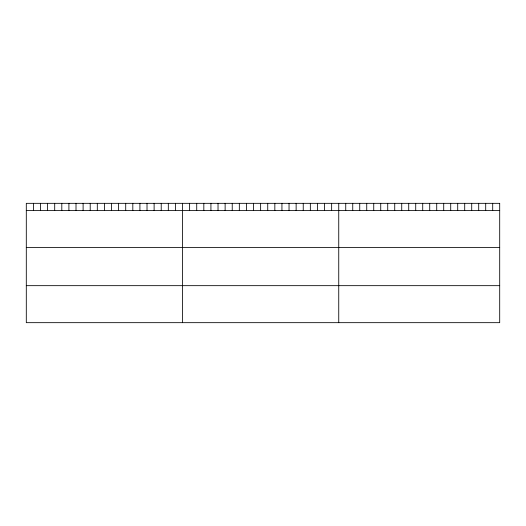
<?xml version="1.0" encoding="UTF-8"?>
<svg xmlns="http://www.w3.org/2000/svg" width="526" height="526" viewBox="0 0 526 526"><rect width="100%" height="100%" fill="white"/><g stroke="black" fill="none" stroke-linecap="round" stroke-linejoin="round"><path stroke-width="0.79" d="M26.3 210.538L499.7 210.538M26.3 247.542L499.7 247.542M26.3 285.664L499.7 285.664M492.704 203.332L492.704 210.538M485.702 203.332L485.702 210.538M478.706 203.332L478.706 210.538M471.71 203.332L471.71 210.538M464.708 203.332L464.708 210.538M457.712 203.332L457.712 210.538M450.716 203.332L450.716 210.538M443.714 203.332L443.714 210.538M436.718 203.332L436.718 210.538M429.722 203.332L429.722 210.538M422.72 203.332L422.72 210.538M415.724 203.332L415.724 210.538M408.722 203.332L408.722 210.538M401.726 203.332L401.726 210.538M394.73 203.332L394.73 210.538M387.728 203.332L387.728 210.538M380.732 203.332L380.732 210.538M373.736 203.332L373.736 210.538M366.734 203.332L366.734 210.538M359.738 203.332L359.738 210.538M352.742 203.332L352.742 210.538M345.74 203.332L345.74 210.538M338.744 203.332L338.744 322.668M331.643 203.332L331.643 210.538M324.542 203.332L324.542 210.538M317.441 203.332L317.441 210.538M310.34 203.332L310.34 210.538M303.239 203.332L303.239 210.538M296.138 203.332L296.138 210.538M289.037 203.332L289.037 210.538M281.936 203.332L281.936 210.538M274.835 203.332L274.835 210.538M267.734 203.332L267.734 210.538M260.633 203.332L260.633 210.538M253.532 203.332L253.532 210.538M246.431 203.332L246.431 210.538M239.33 203.332L239.33 210.538M232.229 203.332L232.229 210.538M225.128 203.332L225.128 210.538M218.027 203.332L218.027 210.538M210.926 203.332L210.926 210.538M203.825 203.332L203.825 210.538M196.724 203.332L196.724 210.538M189.623 203.332L189.623 210.538M182.522 203.332L182.522 322.668M175.421 203.332L175.421 210.538M168.32 203.332L168.32 210.538M161.219 203.332L161.219 210.538M154.118 203.332L154.118 210.538M147.017 203.332L147.017 210.538M139.916 203.332L139.916 210.538M132.815 203.332L132.815 210.538M125.714 203.332L125.714 210.538M118.613 203.332L118.613 210.538M111.512 203.332L111.512 210.538M104.411 203.332L104.411 210.538M97.31 203.332L97.31 210.538M90.209 203.332L90.209 210.538M83.108 203.332L83.108 210.538M76.007 203.332L76.007 210.538M68.906 203.332L68.906 210.538M61.805 203.332L61.805 210.538M54.704 203.332L54.704 210.538M47.603 203.332L47.603 210.538M40.502 203.332L40.502 210.538M33.401 203.332L33.401 210.538M499.7 203.332L26.3 203.332L26.3 322.668L499.7 322.668L499.7 203.332"/></g></svg>
